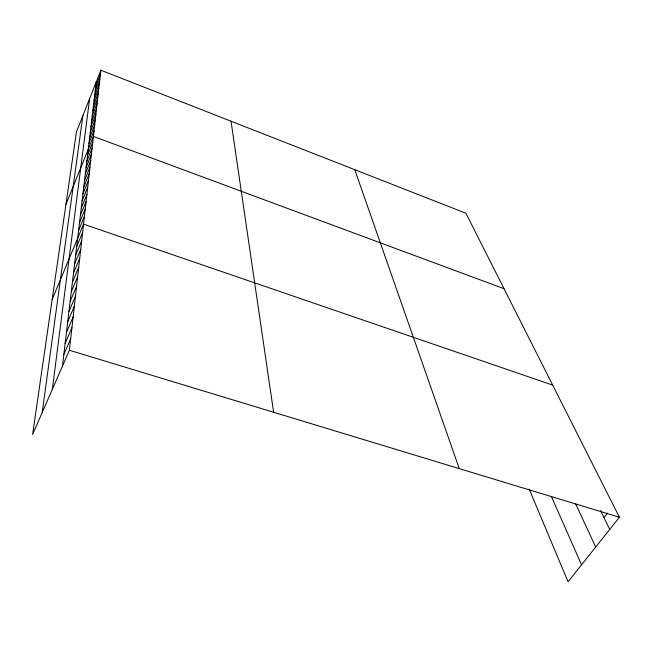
<?xml version="1.0" encoding="UTF-8"?>
<svg xmlns="http://www.w3.org/2000/svg" width="652" height="652" viewBox="0 0 652 652"><rect width="100%" height="100%" fill="white"/><g stroke="black" fill="none" stroke-linecap="round" stroke-linejoin="round"><path stroke-width="0.98" d="M100.856 70.212L76.439 131.957L32.6 434.476L69.397 350.263L100.856 70.212L465.927 213.245L619.4 517.232L568.079 581.788L529.204 489.179M62.421 366.228L96.284 81.761M52.339 389.309L89.634 98.582M42.201 412.504L82.885 115.648M95.738 86.357L100.343 74.727M95.184 91.044L99.829 79.324M94.613 95.82L99.3 84.01M94.035 100.685L98.77 88.794M93.44 105.657L98.216 93.668M92.837 110.718L97.661 98.639M92.225 115.885L97.091 103.717M91.598 121.15L96.512 108.892M90.954 126.529L95.917 114.173M90.302 132.022L95.306 119.569M89.634 137.621L94.695 125.07M88.957 143.35L94.059 130.693M65.942 204.402L93.415 136.439L504.012 288.681M87.547 155.16L92.755 142.307M86.822 161.264L92.079 148.306M86.08 167.499L91.394 154.434M85.322 173.872L90.685 160.702M84.548 180.392L89.968 167.116M83.749 187.059L89.234 173.668M82.943 193.88L88.476 180.384M82.111 200.857L87.71 187.246M81.255 207.996L86.92 194.28M80.392 215.315L86.113 201.476M79.495 222.805L85.282 208.852M78.582 230.482L84.434 216.407M52.16 299.488L83.562 224.158L552.692 385.112M76.659 246.66L82.641 232.34M75.64 255.185L81.696 240.743M74.597 263.938L80.734 249.366M73.529 272.935L79.731 258.225M72.429 282.169L78.713 267.328M71.296 291.656L77.661 276.684M70.139 301.411L76.577 286.301M68.941 311.452L75.469 296.204M67.71 321.77L74.328 306.383M66.447 332.398L73.146 316.872M65.143 343.343L71.932 327.671M63.806 354.615L70.685 338.795M603.98 517.606L607.542 513.075M69.397 350.263L619.4 517.232M600.525 510.54L609.726 529.4M575.708 503.972L595.7 547.044M551.673 497.126L581.543 564.852M354.769 169.699L459.252 468.617M231.028 121.215L273.604 412.26"/></g></svg>
